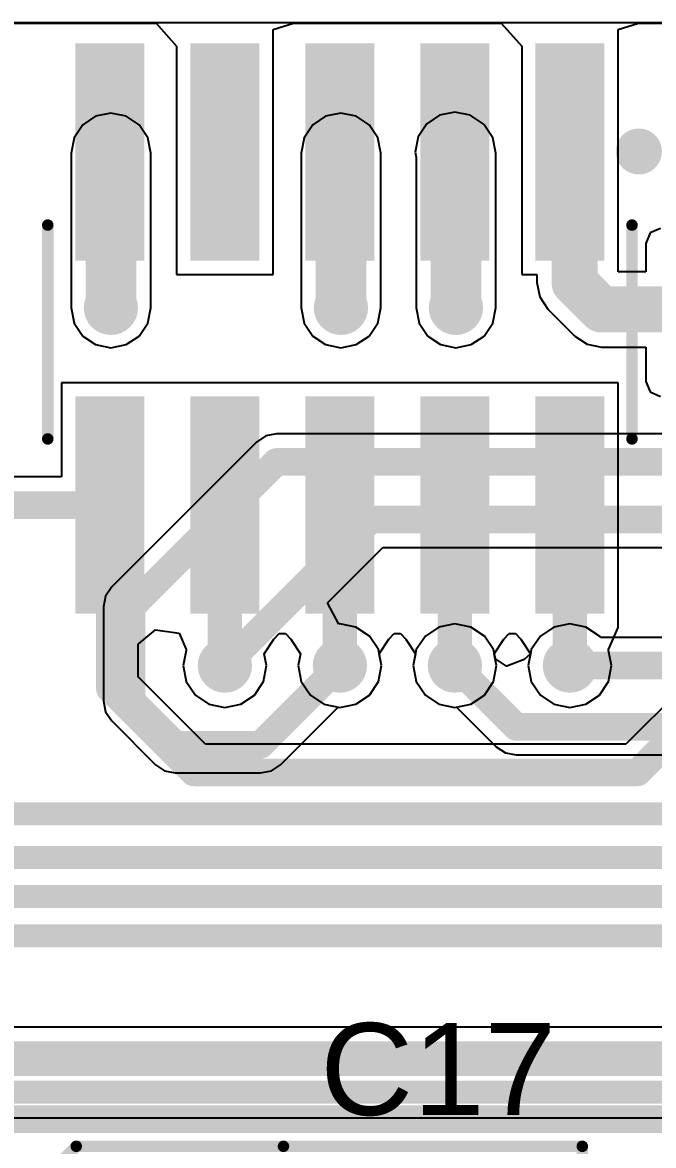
# Model space of a CAD drawing. Header units: millimetres. Extents: x -0.15 to 3.79, y -0.54 to 3.26.
# Drawn here: x 0.9056 to 1.1799, y 2.5047 to 2.9931 of the extents above; entities that cross this region are included whole.
import ezdxf

# ---------------------------------------------------------------- set-up
doc = ezdxf.new("R2010")
doc.units = ezdxf.units.MM
doc.header["$MEASUREMENT"] = 0
for name, color, linetype in [('BottomLayer', 5, 'Continuous'), ('BottomSolder', 6, 'Continuous'), ('TopLayer', 1, 'Continuous'), ('TopOverlay', 2, 'Continuous'), ('TopPaste', 8, 'Continuous'), ('TopSolder', 216, 'Continuous'), ('ViaHoleLayer', 16, 'Continuous')]:
    doc.layers.add(name, color=color, linetype=linetype)
doc.styles.add('Arial', font='', dxfattribs={"height": 0.2})
doc.styles.get('Arial').set_extended_font_data('Arial')

# ---------------------------------------------------------------- blocks, each defined once
blk = doc.blocks.new('UCD1A101MCL1GS_36')
at = {"layer": 'TopLayer'}
for points in [[(-0.14567, 0.01772), (-0.03543, 0.01772), (-0.03543, -0.01772), (-0.14567, -0.01772)], [(0.03543, 0.01772), (0.14567, 0.01772), (0.14567, -0.01772), (0.03543, -0.01772)]]:
    blk.add_hatch(color=1, dxfattribs=at).paths.add_polyline_path(points)
at = {"layer": 'TopPaste'}
for points in [[(-0.14567, 0.01772), (-0.03543, 0.01772), (-0.03543, -0.01772), (-0.14567, -0.01772)], [(0.03543, 0.01772), (0.14567, 0.01772), (0.14567, -0.01772), (0.03543, -0.01772)]]:
    blk.add_hatch(color=8, dxfattribs=at).paths.add_polyline_path(points)
at = {"layer": 'TopSolder'}
for points in [[(-0.14567, 0.01772), (-0.03543, 0.01772), (-0.03543, -0.01772), (-0.14567, -0.01772)], [(0.03543, 0.01772), (0.14567, 0.01772), (0.14567, -0.01772), (0.03543, -0.01772)]]:
    blk.add_hatch(color=216, dxfattribs=at).paths.add_polyline_path(points)
at = {"layer": 'TopOverlay', "const_width": 0.005}
for points in [[(-0.12992, 0.09008), (-0.09008, 0.12992)], [(-0.09008, 0.12992), (0, 0.12992)], [(0, 0.12992), (0.12992, 0.12992)], [(0.12992, 0.028), (0.12992, 0.12992)], [(-0.12992, 0.028), (-0.12992, 0.09008)], [(-0.15039, 0.028), (-0.15039, 0.052)], [(-0.16239, 0.04), (-0.13839, 0.04)], [(-0.12992, -0.09008), (-0.12992, -0.028)], [(0.12992, -0.12992), (0.12992, -0.028)], [(-0.12992, -0.09008), (-0.09008, -0.12992)], [(-0.09008, -0.12992), (0, -0.12992)], [(0, -0.12992), (0.12992, -0.12992)]]:
    blk.add_lwpolyline(points, dxfattribs=at)
at = {"layer": 'TopOverlay', "const_width": 0.0025}
for points in [[(-0.09133, 0.12992, 1), (-0.08883, 0.12992, 1)], [(-0.09133, 0.12992, 1), (-0.08883, 0.12992, 1)], [(-0.00125, 0.12992, 1), (0.00125, 0.12992, 1)], [(-0.00125, 0.12992, 1), (0.00125, 0.12992, 1)], [(0.12867, 0.12992, 1), (0.13117, 0.12992, 1)], [(0.12867, 0.12992, 1), (0.13117, 0.12992, 1)], [(-0.13117, 0.09008, 1), (-0.12867, 0.09008, 1)], [(-0.13117, 0.09008, 1), (-0.12867, 0.09008, 1)], [(-0.15164, 0.052, 1), (-0.14914, 0.052, 1)], [(-0.16364, 0.04, 1), (-0.16114, 0.04, 1)], [(-0.13964, 0.04, 1), (-0.13714, 0.04, 1)], [(-0.15164, 0.028, 1), (-0.14914, 0.028, 1)], [(-0.13117, 0.028, 1), (-0.12867, 0.028, 1)], [(0.12867, 0.028, 1), (0.13117, 0.028, 1)], [(-0.13117, -0.028, 1), (-0.12867, -0.028, 1)], [(0.12867, -0.028, 1), (0.13117, -0.028, 1)], [(-0.13117, -0.09008, 1), (-0.12867, -0.09008, 1)], [(-0.13117, -0.09008, 1), (-0.12867, -0.09008, 1)], [(-0.09133, -0.12992, 1), (-0.08883, -0.12992, 1)], [(-0.09133, -0.12992, 1), (-0.08883, -0.12992, 1)], [(-0.00125, -0.12992, 1), (0.00125, -0.12992, 1)], [(-0.00125, -0.12992, 1), (0.00125, -0.12992, 1)], [(0.12867, -0.12992, 1), (0.13117, -0.12992, 1)], [(0.12867, -0.12992, 1), (0.13117, -0.12992, 1)]]:
    blk.add_lwpolyline(points, format="xyb", close=True, dxfattribs=at)
blk = doc.blocks.new('20021121_00010C4LF__146')
at = {"layer": 'TopLayer'}
for points in [[(-0.11496, 0.12402), (-0.08504, 0.12402), (-0.08504, 0.02953), (-0.11496, 0.02953)], [(-0.06496, 0.12402), (-0.03504, 0.12402), (-0.03504, 0.02953), (-0.06496, 0.02953)], [(-0.01496, 0.12402), (0.01496, 0.12402), (0.01496, 0.02953), (-0.01496, 0.02953)], [(0.03504, 0.12402), (0.06496, 0.12402), (0.06496, 0.02953), (0.03504, 0.02953)], [(0.08504, 0.12402), (0.11496, 0.12402), (0.11496, 0.02953), (0.08504, 0.02953)], [(-0.11496, -0.02953), (-0.08504, -0.02953), (-0.08504, -0.12402), (-0.11496, -0.12402)], [(-0.06496, -0.02953), (-0.03504, -0.02953), (-0.03504, -0.12402), (-0.06496, -0.12402)], [(-0.01496, -0.02953), (0.01496, -0.02953), (0.01496, -0.12402), (-0.01496, -0.12402)], [(0.03504, -0.02953), (0.06496, -0.02953), (0.06496, -0.12402), (0.03504, -0.12402)], [(0.08504, -0.02953), (0.11496, -0.02953), (0.11496, -0.12402), (0.08504, -0.12402)]]:
    blk.add_hatch(color=1, dxfattribs=at).paths.add_polyline_path(points)
at = {"layer": 'TopPaste'}
for points in [[(-0.11496, 0.12402), (-0.08504, 0.12402), (-0.08504, 0.02953), (-0.11496, 0.02953)], [(-0.06496, 0.12402), (-0.03504, 0.12402), (-0.03504, 0.02953), (-0.06496, 0.02953)], [(-0.01496, 0.12402), (0.01496, 0.12402), (0.01496, 0.02953), (-0.01496, 0.02953)], [(0.03504, 0.12402), (0.06496, 0.12402), (0.06496, 0.02953), (0.03504, 0.02953)], [(0.08504, 0.12402), (0.11496, 0.12402), (0.11496, 0.02953), (0.08504, 0.02953)], [(-0.11496, -0.02953), (-0.08504, -0.02953), (-0.08504, -0.12402), (-0.11496, -0.12402)], [(-0.06496, -0.02953), (-0.03504, -0.02953), (-0.03504, -0.12402), (-0.06496, -0.12402)], [(-0.01496, -0.02953), (0.01496, -0.02953), (0.01496, -0.12402), (-0.01496, -0.12402)], [(0.03504, -0.02953), (0.06496, -0.02953), (0.06496, -0.12402), (0.03504, -0.12402)], [(0.08504, -0.02953), (0.11496, -0.02953), (0.11496, -0.12402), (0.08504, -0.12402)]]:
    blk.add_hatch(color=8, dxfattribs=at).paths.add_polyline_path(points)
at = {"layer": 'TopSolder'}
for points in [[(-0.11496, 0.12402), (-0.08504, 0.12402), (-0.08504, 0.02953), (-0.11496, 0.02953)], [(-0.06496, 0.12402), (-0.03504, 0.12402), (-0.03504, 0.02953), (-0.06496, 0.02953)], [(-0.01496, 0.12402), (0.01496, 0.12402), (0.01496, 0.02953), (-0.01496, 0.02953)], [(0.03504, 0.12402), (0.06496, 0.12402), (0.06496, 0.02953), (0.03504, 0.02953)], [(0.08504, 0.12402), (0.11496, 0.12402), (0.11496, 0.02953), (0.08504, 0.02953)], [(-0.11496, -0.02953), (-0.08504, -0.02953), (-0.08504, -0.12402), (-0.11496, -0.12402)], [(-0.06496, -0.02953), (-0.03504, -0.02953), (-0.03504, -0.12402), (-0.06496, -0.12402)], [(-0.01496, -0.02953), (0.01496, -0.02953), (0.01496, -0.12402), (-0.01496, -0.12402)], [(0.03504, -0.02953), (0.06496, -0.02953), (0.06496, -0.12402), (0.03504, -0.12402)], [(0.08504, -0.02953), (0.11496, -0.02953), (0.11496, -0.12402), (0.08504, -0.12402)]]:
    blk.add_hatch(color=216, dxfattribs=at).paths.add_polyline_path(points)
at = {"layer": 'TopOverlay', "const_width": 0.005}
for points in [[(-0.127, 0.048), (-0.127, -0.045)], [(0.127, 0.048), (0.127, -0.045)]]:
    blk.add_lwpolyline(points, dxfattribs=at)
at = {"layer": 'TopOverlay'}
for points, const_width in [([(-0.12825, 0.048, 1), (-0.12575, 0.048, 1)], 0.0025), ([(0.12575, 0.048, 1), (0.12825, 0.048, 1)], 0.0025), ([(-0.12825, -0.045, 1), (-0.12575, -0.045, 1)], 0.0025), ([(0.12575, -0.045, 1), (0.12825, -0.045, 1)], 0.0025), ([(-0.125, -0.077, 1), (-0.135, -0.077, 1)], 0.01), ([(-0.1375, -0.077, 1), (-0.1325, -0.077, 1)], 0.005), ([(-0.1275, -0.077, 1), (-0.1225, -0.077, 1)], 0.005)]:
    blk.add_lwpolyline(points, format="xyb", close=True, dxfattribs=dict(at, const_width=const_width))

msp = doc.modelspace()

# ---------------------------------------------------------------- hatches: boundary and pattern name
at = {"layer": 'BottomLayer'}
h = msp.add_hatch(color=5, dxfattribs=at)
edge = h.paths.add_edge_path()
edge.add_arc((0.944, 2.869), 0.01181, 0, 360)
h = msp.add_hatch(color=5, dxfattribs=at)
edge = h.paths.add_edge_path()
edge.add_arc((1.044, 2.869), 0.01181, 0, 360)
h = msp.add_hatch(color=5, dxfattribs=at)
edge = h.paths.add_edge_path()
edge.add_arc((1.094, 2.869), 0.01181, 0, 360)
h = msp.add_hatch(color=5, dxfattribs=at)
edge = h.paths.add_edge_path()
edge.add_arc((0.99355, 2.71345), 0.01181, 0, 360)
h = msp.add_hatch(color=5, dxfattribs=at)
edge = h.paths.add_edge_path()
edge.add_arc((1.04355, 2.71345), 0.01181, 0, 360)
h = msp.add_hatch(color=5, dxfattribs=at)
edge = h.paths.add_edge_path()
edge.add_arc((1.09355, 2.71345), 0.01181, 0, 360)
h = msp.add_hatch(color=5, dxfattribs=at)
edge = h.paths.add_edge_path()
edge.add_arc((1.14355, 2.71345), 0.01181, 0, 360)
at = {"layer": 'BottomSolder'}
h = msp.add_hatch(color=6, dxfattribs=at)
edge = h.paths.add_edge_path()
edge.add_arc((0.944, 2.869), 0.00591, 0, 360)
h = msp.add_hatch(color=6, dxfattribs=at)
edge = h.paths.add_edge_path()
edge.add_arc((1.044, 2.869), 0.00591, 0, 360)
h = msp.add_hatch(color=6, dxfattribs=at)
edge = h.paths.add_edge_path()
edge.add_arc((1.094, 2.869), 0.00591, 0, 360)
h = msp.add_hatch(color=6, dxfattribs=at)
edge = h.paths.add_edge_path()
edge.add_arc((0.99355, 2.71345), 0.00591, 0, 360)
h = msp.add_hatch(color=6, dxfattribs=at)
edge = h.paths.add_edge_path()
edge.add_arc((1.04355, 2.71345), 0.00591, 0, 360)
h = msp.add_hatch(color=6, dxfattribs=at)
edge = h.paths.add_edge_path()
edge.add_arc((1.09355, 2.71345), 0.00591, 0, 360)
h = msp.add_hatch(color=6, dxfattribs=at)
edge = h.paths.add_edge_path()
edge.add_arc((1.14355, 2.71345), 0.00591, 0, 360)
at = {"layer": 'TopLayer'}
h = msp.add_hatch(color=1, dxfattribs=at)
edge = h.paths.add_edge_path()
edge.add_arc((0.944, 2.869), 0.01181, 0, 360)
h = msp.add_hatch(color=1, dxfattribs=at)
edge = h.paths.add_edge_path()
edge.add_arc((1.044, 2.869), 0.01181, 0, 360)
h = msp.add_hatch(color=1, dxfattribs=at)
edge = h.paths.add_edge_path()
edge.add_arc((1.094, 2.869), 0.01181, 0, 360)
h = msp.add_hatch(color=1, dxfattribs=at)
edge = h.paths.add_edge_path()
edge.add_arc((0.99355, 2.71345), 0.01181, 0, 360)
h = msp.add_hatch(color=1, dxfattribs=at)
edge = h.paths.add_edge_path()
edge.add_arc((1.04355, 2.71345), 0.01181, 0, 360)
h = msp.add_hatch(color=1, dxfattribs=at)
edge = h.paths.add_edge_path()
edge.add_arc((1.09355, 2.71345), 0.01181, 0, 360)
h = msp.add_hatch(color=1, dxfattribs=at)
edge = h.paths.add_edge_path()
edge.add_arc((1.14355, 2.71345), 0.01181, 0, 360)
at = {"layer": 'TopSolder'}
h = msp.add_hatch(color=216, dxfattribs=at)
edge = h.paths.add_edge_path()
edge.add_arc((0.944, 2.869), 0.00591, 0, 360)
h = msp.add_hatch(color=216, dxfattribs=at)
edge = h.paths.add_edge_path()
edge.add_arc((1.044, 2.869), 0.00591, 0, 360)
h = msp.add_hatch(color=216, dxfattribs=at)
edge = h.paths.add_edge_path()
edge.add_arc((1.094, 2.869), 0.00591, 0, 360)
h = msp.add_hatch(color=216, dxfattribs=at)
edge = h.paths.add_edge_path()
edge.add_arc((0.99355, 2.71345), 0.00591, 0, 360)
h = msp.add_hatch(color=216, dxfattribs=at)
edge = h.paths.add_edge_path()
edge.add_arc((1.04355, 2.71345), 0.00591, 0, 360)
h = msp.add_hatch(color=216, dxfattribs=at)
edge = h.paths.add_edge_path()
edge.add_arc((1.09355, 2.71345), 0.00591, 0, 360)
h = msp.add_hatch(color=216, dxfattribs=at)
edge = h.paths.add_edge_path()
edge.add_arc((1.14355, 2.71345), 0.00591, 0, 360)
at = {"layer": 'ViaHoleLayer'}
h = msp.add_hatch(color=16, dxfattribs=at)
edge = h.paths.add_edge_path()
edge.add_arc((0.944, 2.869), 0.00591, 0, 360)
h = msp.add_hatch(color=16, dxfattribs=at)
edge = h.paths.add_edge_path()
edge.add_arc((1.044, 2.869), 0.00591, 0, 360)
h = msp.add_hatch(color=16, dxfattribs=at)
edge = h.paths.add_edge_path()
edge.add_arc((1.094, 2.869), 0.00591, 0, 360)
h = msp.add_hatch(color=16, dxfattribs=at)
edge = h.paths.add_edge_path()
edge.add_arc((0.99355, 2.71345), 0.00591, 0, 360)
h = msp.add_hatch(color=16, dxfattribs=at)
edge = h.paths.add_edge_path()
edge.add_arc((1.04355, 2.71345), 0.00591, 0, 360)
h = msp.add_hatch(color=16, dxfattribs=at)
edge = h.paths.add_edge_path()
edge.add_arc((1.09355, 2.71345), 0.00591, 0, 360)
h = msp.add_hatch(color=16, dxfattribs=at)
edge = h.paths.add_edge_path()
edge.add_arc((1.14355, 2.71345), 0.00591, 0, 360)

# ---------------------------------------------------------------- linework, layer by layer
at = {"layer": 'BottomLayer'}
for p, q in [((0.69214, 2.99309), (3.71336, 2.99309)), ((1.01132, 2.8133), (1.00735, 2.81065)), ((1.016, 2.81424), (1.01132, 2.8133)), ((1.27155, 2.81424), (1.016, 2.81424)), ((1.00735, 2.81065), (0.94435, 2.74765)), ((1.03813, 2.74072), (1.06217, 2.76476)), ((1.06217, 2.76476), (1.24801, 2.76476)), ((0.94435, 2.74765), (0.9417, 2.74368)), ((0.9417, 2.74368), (0.94076, 2.739)), ((1.04306, 2.73151), (1.03813, 2.74072)), ((0.94076, 2.739), (0.94076, 2.698)), ((1.04355, 2.73161), (1.04306, 2.73151)), ((1.0505, 2.73022), (1.04355, 2.73161)), ((1.05639, 2.72629), (1.0505, 2.73022)), ((1.0866, 2.73022), (1.08071, 2.72629)), ((1.09355, 2.73161), (1.0866, 2.73022)), ((1.1005, 2.73022), (1.09355, 2.73161)), ((1.10639, 2.72629), (1.1005, 2.73022)), ((1.1366, 2.73022), (1.13071, 2.72629)), ((1.14355, 2.73161), (1.1366, 2.73022)), ((1.1505, 2.73022), (1.14355, 2.73161)), ((1.15639, 2.72629), (1.1505, 2.73022)), ((1.06033, 2.7204), (1.05639, 2.72629)), ((1.08071, 2.72629), (1.07678, 2.7204)), ((1.11033, 2.7204), (1.10639, 2.72629)), ((1.13071, 2.72629), (1.12678, 2.7204)), ((1.1568, 2.72568), (1.15639, 2.72629)), ((1.24146, 2.72568), (1.1568, 2.72568)), ((1.06171, 2.71345), (1.06033, 2.7204)), ((1.07678, 2.7204), (1.07539, 2.71345)), ((1.11114, 2.71633), (1.11033, 2.7204)), ((1.12678, 2.7204), (1.1264, 2.71852)), ((1.11593, 2.71324), (1.11114, 2.71633)), ((1.12362, 2.71602), (1.11621, 2.71325)), ((1.1264, 2.71852), (1.12362, 2.71602)), ((1.06033, 2.7065), (1.06171, 2.71345)), ((1.07539, 2.71345), (1.07678, 2.7065)), ((1.11621, 2.71325), (1.11593, 2.71324)), ((1.05639, 2.70061), (1.06033, 2.7065)), ((1.07678, 2.7065), (1.08071, 2.70061)), ((1.0505, 2.69667), (1.05639, 2.70061)), ((1.08071, 2.70061), (1.0866, 2.69667)), ((0.94076, 2.698), (0.9417, 2.69332)), ((1.04355, 2.69529), (1.0505, 2.69667)), ((1.0866, 2.69667), (1.09355, 2.69529)), ((0.9417, 2.69332), (0.94435, 2.68935)), ((1.01776, 2.67035), (1.04284, 2.69543)), ((1.04284, 2.69543), (1.04355, 2.69529)), ((1.09355, 2.69529), (1.09427, 2.69543)), ((1.09427, 2.69543), (1.11154, 2.67816)), ((0.94435, 2.68935), (0.96335, 2.67035)), ((1.11154, 2.67816), (1.11551, 2.67551)), ((1.11551, 2.67551), (1.12019, 2.67458)), ((1.12019, 2.67458), (1.33287, 2.67458)), ((0.96335, 2.67035), (0.96732, 2.6677)), ((0.96732, 2.6677), (0.972, 2.66676)), ((0.972, 2.66676), (1.00911, 2.66676)), ((1.00911, 2.66676), (1.01379, 2.6677)), ((1.01379, 2.6677), (1.01776, 2.67035)), ((1.5584, 2.55622), (0.81, 2.55622)), ((0.82665, 2.51678), (1.53435, 2.51678))]:
    msp.add_line(p, q, dxfattribs=at)
for points, const_width in [([(0.953, 2.739), (1.016, 2.802)], 0.012), ([(1.016, 2.802), (1.27662, 2.802)], 0.012), ([(0.99355, 2.71345), (1.05711, 2.777)], 0.012), ([(1.05711, 2.777), (1.27849, 2.777)], 0.012), ([(0.953, 2.698), (0.953, 2.739)], 0.012), ([(1.00911, 2.679), (1.04355, 2.71345)], 0.012), ([(1.09355, 2.71345), (1.12019, 2.68681)], 0.012), ([(1.14355, 2.71345), (1.36145, 2.71345)], 0.012), ([(0.953, 2.698), (0.972, 2.679)], 0.012), ([(1.12019, 2.68681), (1.51781, 2.68681)], 0.012), ([(0.972, 2.679), (1.00911, 2.679)], 0.012), ([(0.81, 2.545), (1.572, 2.545)], 0.01), ([(0.822, 2.528), (1.539, 2.528)], 0.01)]:
    msp.add_lwpolyline(points, dxfattribs=dict(at, const_width=const_width))
at = {"layer": 'BottomLayer', "const_width": 0.006}
for points in [[(1.013, 2.802, 1), (1.019, 2.802, 1)], [(1.013, 2.802, 1), (1.019, 2.802, 1)], [(1.05411, 2.777, 1), (1.06011, 2.777, 1)], [(1.05411, 2.777, 1), (1.06011, 2.777, 1)], [(0.95, 2.739, 1), (0.956, 2.739, 1)], [(0.95, 2.739, 1), (0.956, 2.739, 1)], [(0.99055, 2.71345, 1), (0.99655, 2.71345, 1)], [(1.04055, 2.71345, 1), (1.04655, 2.71345, 1)], [(1.09055, 2.71345, 1), (1.09655, 2.71345, 1)], [(1.14055, 2.71345, 1), (1.14655, 2.71345, 1)], [(0.95, 2.698, 1), (0.956, 2.698, 1)], [(0.95, 2.698, 1), (0.956, 2.698, 1)], [(1.11719, 2.68681, 1), (1.12319, 2.68681, 1)], [(1.11719, 2.68681, 1), (1.12319, 2.68681, 1)], [(0.969, 2.679, 1), (0.975, 2.679, 1)], [(0.969, 2.679, 1), (0.975, 2.679, 1)], [(1.00611, 2.679, 1), (1.01211, 2.679, 1)], [(1.00611, 2.679, 1), (1.01211, 2.679, 1)]]:
    msp.add_lwpolyline(points, format="xyb", close=True, dxfattribs=at)
at = {"layer": 'TopLayer'}
for p, q in [((-0.02533, 2.99274), (0.96373, 2.99274)), ((0.96373, 2.99274), (0.97259, 2.98274)), ((1.01451, 2.99001), (1.02338, 2.99274)), ((1.01451, 2.98274), (1.01451, 2.99001)), ((1.02338, 2.99274), (1.11373, 2.99274)), ((1.11373, 2.99274), (1.12259, 2.98274)), ((1.16451, 2.99001), (1.17338, 2.99274)), ((1.16451, 2.8846), (1.16451, 2.99001)), ((1.17338, 2.99274), (3.71311, 2.99274)), ((0.97259, 2.98274), (0.97259, 2.88352)), ((1.01451, 2.88352), (1.01451, 2.98274)), ((1.12259, 2.98274), (1.12259, 2.88352)), ((0.93737, 2.95233), (0.93174, 2.94857)), ((0.944, 2.95365), (0.93737, 2.95233)), ((0.95063, 2.95233), (0.944, 2.95365)), ((0.95626, 2.94857), (0.95063, 2.95233)), ((1.03737, 2.95233), (1.03174, 2.94857)), ((1.044, 2.95365), (1.03737, 2.95233)), ((1.05063, 2.95233), (1.044, 2.95365)), ((1.05626, 2.94857), (1.05063, 2.95233)), ((1.08692, 2.95278), (1.0813, 2.94902)), ((1.09355, 2.9541), (1.08692, 2.95278)), ((1.10019, 2.95278), (1.09355, 2.9541)), ((1.10581, 2.94902), (1.10019, 2.95278)), ((0.93174, 2.94857), (0.92799, 2.94295)), ((0.96001, 2.94295), (0.95626, 2.94857)), ((1.03174, 2.94857), (1.02799, 2.94295)), ((1.06001, 2.94295), (1.05626, 2.94857)), ((1.0813, 2.94902), (1.07754, 2.9434)), ((1.10626, 2.94857), (1.10581, 2.94902)), ((1.11001, 2.94295), (1.10626, 2.94857)), ((0.92799, 2.94295), (0.92667, 2.93632)), ((0.96133, 2.93632), (0.96001, 2.94295)), ((1.02799, 2.94295), (1.02667, 2.93632)), ((1.06133, 2.93632), (1.06001, 2.94295)), ((1.07754, 2.9434), (1.07622, 2.93676)), ((1.11133, 2.93632), (1.11001, 2.94295)), ((0.92667, 2.93632), (0.92667, 2.869)), ((0.96133, 2.869), (0.96133, 2.93632)), ((1.02667, 2.93632), (1.02667, 2.869)), ((1.06133, 2.869), (1.06133, 2.93632)), ((1.07622, 2.93676), (1.07667, 2.93452)), ((1.11133, 2.869), (1.11133, 2.93632)), ((1.07667, 2.93452), (1.07667, 2.869)), ((1.17841, 2.90159), (1.17651, 2.897)), ((1.183, 2.90349), (1.17841, 2.90159)), ((1.17651, 2.897), (1.17651, 2.8846)), ((0.97259, 2.88352), (1.01451, 2.88352)), ((1.12259, 2.88352), (1.12925, 2.88352)), ((1.12925, 2.88352), (1.12925, 2.88)), ((1.17651, 2.8846), (1.16451, 2.8846)), ((1.12925, 2.88), (1.13049, 2.87376)), ((1.13049, 2.87376), (1.13403, 2.86846)), ((0.92667, 2.869), (0.92799, 2.86237)), ((0.96001, 2.86237), (0.96133, 2.869)), ((1.02667, 2.869), (1.02799, 2.86237)), ((1.06001, 2.86237), (1.06133, 2.869)), ((1.07667, 2.869), (1.07799, 2.86237)), ((1.11001, 2.86237), (1.11133, 2.869)), ((1.13403, 2.86846), (1.14574, 2.85675)), ((0.92799, 2.86237), (0.93174, 2.85674)), ((0.95626, 2.85674), (0.96001, 2.86237)), ((1.02799, 2.86237), (1.03174, 2.85674)), ((1.05626, 2.85674), (1.06001, 2.86237)), ((1.07799, 2.86237), (1.08174, 2.85674)), ((1.10626, 2.85674), (1.11001, 2.86237)), ((0.93174, 2.85674), (0.93737, 2.85299)), ((0.93737, 2.85299), (0.944, 2.85167)), ((0.944, 2.85167), (0.95063, 2.85299)), ((0.95063, 2.85299), (0.95626, 2.85674)), ((1.03174, 2.85674), (1.03737, 2.85299)), ((1.03737, 2.85299), (1.044, 2.85167)), ((1.044, 2.85167), (1.05063, 2.85299)), ((1.05063, 2.85299), (1.05626, 2.85674)), ((1.08174, 2.85674), (1.08737, 2.85299)), ((1.08737, 2.85299), (1.094, 2.85167)), ((1.094, 2.85167), (1.10063, 2.85299)), ((1.10063, 2.85299), (1.10626, 2.85674)), ((1.14574, 2.85675), (1.15104, 2.85321)), ((1.15104, 2.85321), (1.15728, 2.85197)), ((1.15728, 2.85197), (1.17651, 2.85197)), ((1.17651, 2.85197), (1.17651, 2.837)), ((0.96259, 2.83646), (0.92259, 2.83646)), ((0.92259, 2.83646), (0.92259, 2.79546)), ((0.96451, 2.83646), (0.96259, 2.83646)), ((0.97259, 2.83646), (0.96451, 2.83646)), ((0.97451, 2.83646), (0.97259, 2.83646)), ((1.01259, 2.83646), (0.97451, 2.83646)), ((1.01451, 2.83646), (1.01259, 2.83646)), ((1.02259, 2.83646), (1.01451, 2.83646)), ((1.02451, 2.83646), (1.02259, 2.83646)), ((1.06259, 2.83646), (1.02451, 2.83646)), ((1.06451, 2.83646), (1.06259, 2.83646)), ((1.07259, 2.83646), (1.06451, 2.83646)), ((1.07451, 2.83646), (1.07259, 2.83646)), ((1.11259, 2.83646), (1.07451, 2.83646)), ((1.11451, 2.83646), (1.11259, 2.83646)), ((1.12259, 2.83646), (1.11451, 2.83646)), ((1.12451, 2.83646), (1.12259, 2.83646)), ((1.16451, 2.83646), (1.12451, 2.83646)), ((1.16451, 2.72998), (1.16451, 2.83646)), ((1.17651, 2.837), (1.17841, 2.83241)), ((1.17841, 2.83241), (1.183, 2.83051)), ((0.92259, 2.79546), (0.78185, 2.79546)), ((1.16037, 2.72048), (1.16451, 2.72998)), ((1.16451, 2.72998), (1.16451, 2.72998)), ((0.95579, 2.72279), (0.96337, 2.72903)), ((0.96337, 2.72903), (0.97367, 2.72751)), ((0.97367, 2.72751), (0.97674, 2.72048)), ((1.0149, 2.72493), (1.01717, 2.72743)), ((1.01717, 2.72743), (1.01994, 2.72743)), ((1.01994, 2.72743), (1.0222, 2.72493)), ((1.0649, 2.72493), (1.06717, 2.72743)), ((1.06717, 2.72743), (1.06994, 2.72743)), ((1.06994, 2.72743), (1.0722, 2.72493)), ((1.1149, 2.72493), (1.11717, 2.72743)), ((1.11717, 2.72743), (1.11994, 2.72743)), ((1.11994, 2.72743), (1.1222, 2.72493)), ((0.95579, 2.70851), (0.95579, 2.72279)), ((0.97674, 2.72048), (0.97669, 2.71998)), ((1.0107, 2.71855), (1.0149, 2.72493)), ((1.0222, 2.72493), (1.02641, 2.71855)), ((1.0607, 2.71855), (1.0649, 2.72493)), ((1.0722, 2.72493), (1.07641, 2.71855)), ((1.1107, 2.71855), (1.1149, 2.72493)), ((1.1222, 2.72493), (1.12641, 2.71855)), ((1.16041, 2.71998), (1.16037, 2.72048)), ((0.97669, 2.71998), (0.97539, 2.71345)), ((1.01171, 2.71345), (1.0107, 2.71855)), ((1.02641, 2.71855), (1.02539, 2.71345)), ((1.06171, 2.71345), (1.0607, 2.71855)), ((1.07641, 2.71855), (1.07539, 2.71345)), ((1.11171, 2.71345), (1.1107, 2.71855)), ((1.12641, 2.71855), (1.12539, 2.71345)), ((1.16171, 2.71345), (1.16041, 2.71998)), ((0.97539, 2.71345), (0.97678, 2.7065)), ((1.01033, 2.7065), (1.01171, 2.71345)), ((1.02539, 2.71345), (1.02678, 2.7065)), ((1.06033, 2.7065), (1.06171, 2.71345)), ((1.07539, 2.71345), (1.07678, 2.7065)), ((1.11033, 2.7065), (1.11171, 2.71345)), ((1.12539, 2.71345), (1.12678, 2.7065)), ((1.16033, 2.7065), (1.16171, 2.71345)), ((0.98507, 2.67924), (0.95579, 2.70851)), ((0.97678, 2.7065), (0.98071, 2.70061)), ((1.00639, 2.70061), (1.01033, 2.7065)), ((1.02678, 2.7065), (1.03071, 2.70061)), ((1.05639, 2.70061), (1.06033, 2.7065)), ((1.07678, 2.7065), (1.08071, 2.70061)), ((1.10639, 2.70061), (1.11033, 2.7065)), ((1.12678, 2.7065), (1.13071, 2.70061)), ((1.15639, 2.70061), (1.16033, 2.7065)), ((1.19776, 2.70907), (1.16793, 2.67924)), ((0.98071, 2.70061), (0.9866, 2.69667)), ((1.0005, 2.69667), (1.00639, 2.70061)), ((1.03071, 2.70061), (1.0366, 2.69667)), ((1.0505, 2.69667), (1.05639, 2.70061)), ((1.08071, 2.70061), (1.0866, 2.69667)), ((1.1005, 2.69667), (1.10639, 2.70061)), ((1.13071, 2.70061), (1.1366, 2.69667)), ((1.1505, 2.69667), (1.15639, 2.70061)), ((0.9866, 2.69667), (0.99355, 2.69529)), ((0.99355, 2.69529), (1.0005, 2.69667)), ((1.0366, 2.69667), (1.04355, 2.69529)), ((1.04355, 2.69529), (1.0505, 2.69667)), ((1.0866, 2.69667), (1.09355, 2.69529)), ((1.09355, 2.69529), (1.1005, 2.69667)), ((1.1366, 2.69667), (1.14355, 2.69529)), ((1.14355, 2.69529), (1.1505, 2.69667)), ((1.16793, 2.67924), (0.98507, 2.67924))]:
    msp.add_line(p, q, dxfattribs=at)
for points, const_width in [([(1.14355, 2.94776), (1.14556, 2.94575)], 0.02), ([(1.14556, 2.88), (1.14556, 2.94575)], 0.02), ([(0.944, 2.869), (0.944, 2.93632)], 0.022), ([(1.044, 2.869), (1.044, 2.93632)], 0.022), ([(1.09355, 2.93676), (1.094, 2.93632)], 0.022), ([(1.094, 2.869), (1.094, 2.93632)], 0.022), ([(1.14556, 2.88), (1.15728, 2.86828)], 0.02), ([(1.15728, 2.86828), (1.21272, 2.86828)], 0.02), ([(0.77678, 2.78322), (0.94355, 2.78322)], 0.012), ([(0.94355, 2.70345), (0.94355, 2.78322)], 0.012), ([(0.99355, 2.71345), (0.99355, 2.78322)], 0.015), ([(1.04355, 2.71345), (1.04355, 2.78322)], 0.015), ([(1.09355, 2.71345), (1.09355, 2.78322)], 0.015), ([(1.14355, 2.71345), (1.14355, 2.78322)], 0.015), ([(0.94355, 2.70345), (0.98, 2.667)], 0.012), ([(1.173, 2.667), (1.21, 2.704)], 0.012), ([(0.98, 2.667), (1.173, 2.667)], 0.012), ([(0.831, 2.649), (1.344, 2.649)], 0.01), ([(0.82596, 2.63), (1.31708, 2.63)], 0.01), ([(0.81892, 2.613), (1.31004, 2.613)], 0.01), ([(0.833, 2.596), (1.303, 2.596)], 0.01), ([(0.717, 2.541), (1.206, 2.541)], 0.012), ([(0.68756, 2.51619), (1.19481, 2.51619)], 0.012)]:
    msp.add_lwpolyline(points, dxfattribs=dict(at, const_width=const_width))
for points, const_width in [([(1.13855, 2.94776, 1), (1.14855, 2.94776, 1)], 0.01), ([(1.14056, 2.94575, 1), (1.15056, 2.94575, 1)], 0.01), ([(1.14056, 2.94575, 1), (1.15056, 2.94575, 1)], 0.01), ([(0.9385, 2.93632, 1), (0.9495, 2.93632, 1)], 0.011), ([(1.0385, 2.93632, 1), (1.0495, 2.93632, 1)], 0.011), ([(1.08805, 2.93676, 1), (1.09905, 2.93676, 1)], 0.011), ([(1.0885, 2.93632, 1), (1.0995, 2.93632, 1)], 0.011), ([(1.0885, 2.93632, 1), (1.0995, 2.93632, 1)], 0.011), ([(1.14056, 2.88, 1), (1.15056, 2.88, 1)], 0.01), ([(1.14056, 2.88, 1), (1.15056, 2.88, 1)], 0.01), ([(0.9385, 2.869, 1), (0.9495, 2.869, 1)], 0.011), ([(1.0385, 2.869, 1), (1.0495, 2.869, 1)], 0.011), ([(1.0885, 2.869, 1), (1.0995, 2.869, 1)], 0.011), ([(1.15228, 2.86828, 1), (1.16228, 2.86828, 1)], 0.01), ([(1.15228, 2.86828, 1), (1.16228, 2.86828, 1)], 0.01), ([(0.94055, 2.78322, 1), (0.94655, 2.78322, 1)], 0.006), ([(0.94055, 2.78322, 1), (0.94655, 2.78322, 1)], 0.006), ([(0.9898, 2.78322, 1), (0.9973, 2.78322, 1)], 0.0075), ([(1.0398, 2.78322, 1), (1.0473, 2.78322, 1)], 0.0075), ([(1.0898, 2.78322, 1), (1.0973, 2.78322, 1)], 0.0075), ([(1.1398, 2.78322, 1), (1.1473, 2.78322, 1)], 0.0075), ([(0.9898, 2.71345, 1), (0.9973, 2.71345, 1)], 0.0075), ([(1.0398, 2.71345, 1), (1.0473, 2.71345, 1)], 0.0075), ([(1.0898, 2.71345, 1), (1.0973, 2.71345, 1)], 0.0075), ([(1.1398, 2.71345, 1), (1.1473, 2.71345, 1)], 0.0075), ([(0.94055, 2.70345, 1), (0.94655, 2.70345, 1)], 0.006), ([(0.94055, 2.70345, 1), (0.94655, 2.70345, 1)], 0.006), ([(0.977, 2.667, 1), (0.983, 2.667, 1)], 0.006), ([(0.977, 2.667, 1), (0.983, 2.667, 1)], 0.006), ([(1.17, 2.667, 1), (1.176, 2.667, 1)], 0.006), ([(1.17, 2.667, 1), (1.176, 2.667, 1)], 0.006)]:
    msp.add_lwpolyline(points, format="xyb", close=True, dxfattribs=dict(at, const_width=const_width))

# ---------------------------------------------------------------- block references
at = {"rotation": 180}
msp.add_blockref('20021121_00010C4LF__146', (1.04355, 2.85999), dxfattribs=at)
msp.add_blockref('UCD1A101MCL1GS_36', (1.01903, 2.37449))

# ---------------------------------------------------------------- texts
at = {"layer": 'TopOverlay', "style": 'Arial'}
msp.add_text('C17', height=0.04, dxfattribs=at).set_placement((1.03502, 2.51801))

doc.saveas('drawing.dxf')
